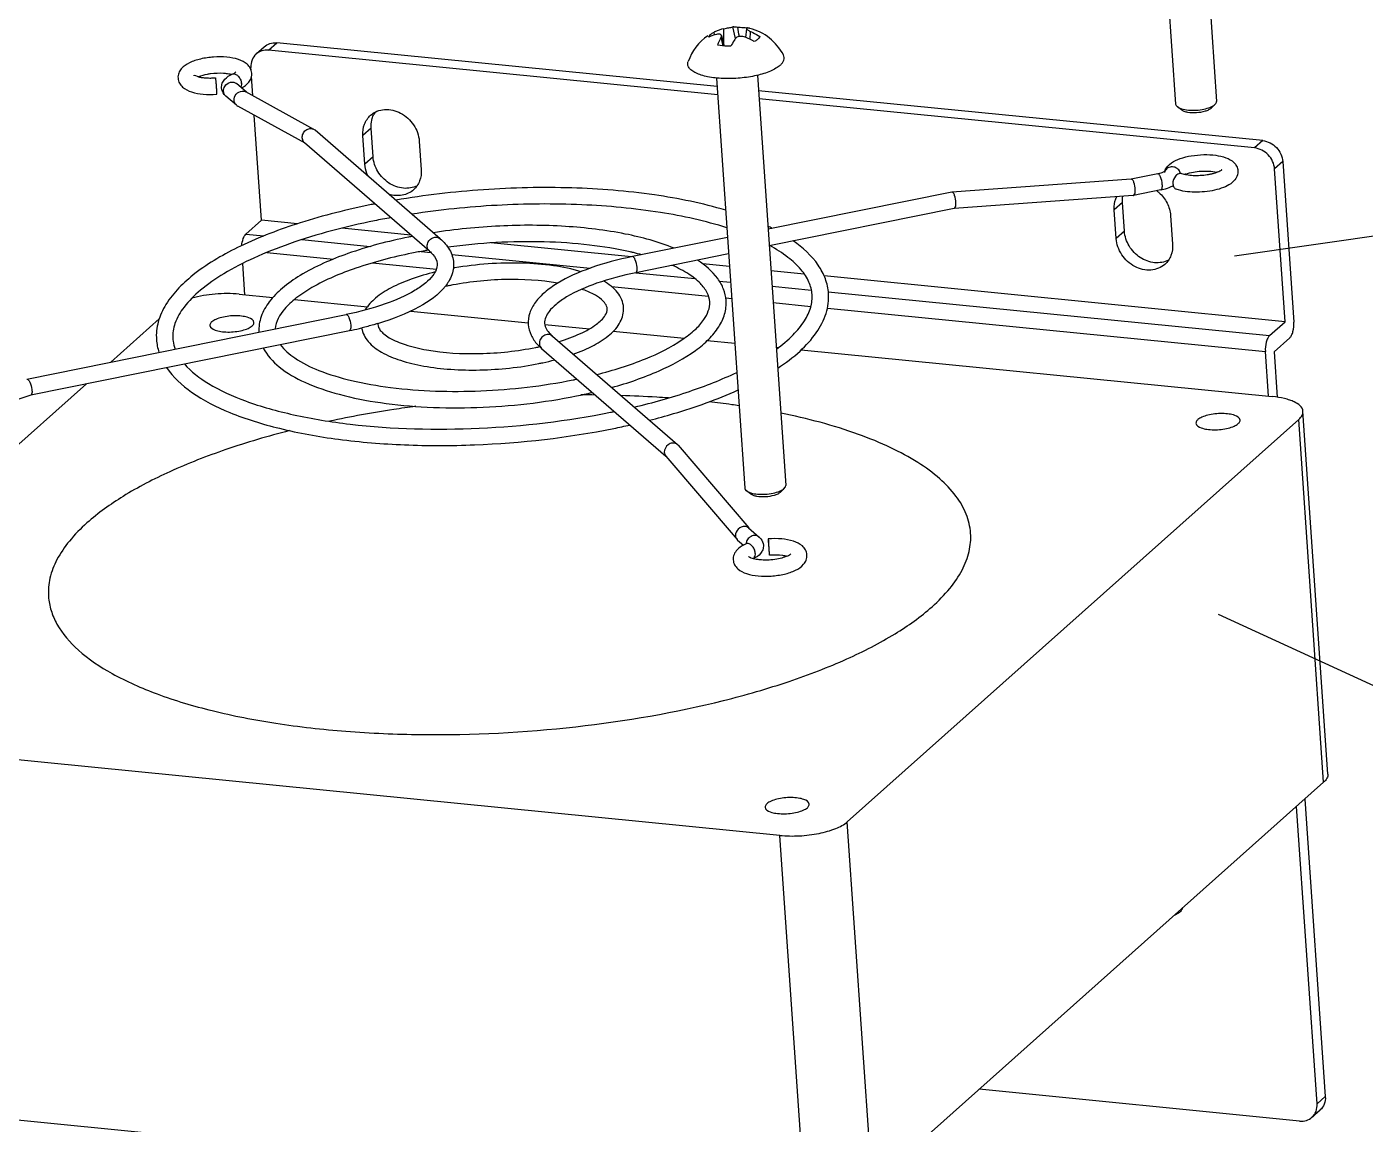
# Model space of a CAD drawing. Extents: x -425 to 6552, y -3049 to 3105.
# Drawn here: x -6.9 to 48.8, y -1674.2 to -1628.5 of the extents above; entities that cross this region are included whole.
import ezdxf

# ---------------------------------------------------------------- set-up
doc = ezdxf.new("R2010")
doc.units = 0
doc.layers.get('0').update_dxf_attribs({"linetype": 'CONTINUOUS'})
doc.layers.add('DIM', color=1, linetype='CONTINUOUS')

msp = doc.modelspace()

# ---------------------------------------------------------------- linework, layer by layer
at = {"color": 7, "linetype": 'CONTINUOUS'}
for p, q in [((39.709, -1614.692), (40.883, -1631.768)), ((41.415, -1614.575), (42.589, -1631.651)), ((22.072, -1629.266), (22.076, -1628.629)), ((22.56, -1629.035), (22.445, -1628.554)), ((23.016, -1628.629), (22.973, -1628.987)), ((21.694, -1628.886), (21.68, -1628.765)), ((21.694, -1628.886), (21.68, -1628.765)), ((22.047, -1629.343), (21.962, -1628.985)), ((21.978, -1628.907), (22.093, -1629.347)), ((23.179, -1629.076), (23.182, -1628.739)), ((2.605, -1629.679), (2.946, -1629.375)), ((3.119, -1629.522), (3.461, -1629.218)), ((21.82, -1631.376), (3.119, -1629.522)), ((21.796, -1631.035), (3.461, -1629.218)), ((2.399, -1630.351), (2.392, -1630.24)), ((2.473, -1631.419), (2.416, -1630.6)), ((21.772, -1630.683), (22.945, -1647.758)), ((23.478, -1630.565), (24.651, -1647.641)), ((1.791, -1631.817), (1.344, -1631.429)), ((2.207, -1631.272), (1.793, -1630.913)), ((5.014, -1632.82), (2.181, -1631.258)), ((44.509, -1633.287), (23.522, -1631.207)), ((4.646, -1633.398), (1.839, -1631.85)), ((44.168, -1633.592), (23.545, -1631.547)), ((41.124, -1632.007), (40.958, -1631.883)), ((42.372, -1631.93), (42.382, -1631.921)), ((42.382, -1631.921), (42.53, -1631.775)), ((42.518, -1631.787), (42.53, -1631.775)), ((2.829, -1636.601), (2.529, -1632.231)), ((10.269, -1637.373), (5.062, -1632.853)), ((7.393, -1632.766), (7.051, -1633.071)), ((7.133, -1634.264), (7.051, -1633.071)), ((7.475, -1633.959), (7.393, -1632.766)), ((9.821, -1637.889), (4.624, -1633.379)), ((9.397, -1633.304), (9.479, -1634.496)), ((44.509, -1633.287), (44.168, -1633.592)), ((7.475, -1633.959), (7.133, -1634.264)), ((45.346, -1634.16), (45.004, -1634.465)), ((45.346, -1634.16), (45.805, -1640.839)), ((40.137, -1634.666), (39.029, -1634.89)), ((45.441, -1640.826), (45.004, -1634.465)), ((39.034, -1634.89), (31.57, -1635.43)), ((31.565, -1635.431), (23.919, -1636.976)), ((31.57, -1635.43), (31.565, -1635.431)), ((39.122, -1635.569), (31.658, -1636.11)), ((38.668, -1635.867), (38.327, -1636.172)), ((38.75, -1637.06), (38.668, -1635.867)), ((39.122, -1635.569), (39.127, -1635.568)), ((40.272, -1635.337), (39.127, -1635.568)), ((31.663, -1636.109), (23.966, -1637.665)), ((38.409, -1637.365), (38.327, -1636.172)), ((40.672, -1636.404), (40.754, -1637.597)), ((2.18, -1637.18), (2.829, -1636.601)), ((4.326, -1636.75), (2.829, -1636.601)), ((9.047, -1637.218), (6.169, -1636.932)), ((2.18, -1637.18), (2.927, -1637.254)), ((4.504, -1637.41), (7.355, -1637.693)), ((18.226, -1638.128), (12.375, -1637.548)), ((22.228, -1637.318), (18.27, -1638.118)), ((38.75, -1637.06), (38.409, -1637.365)), ((3.051, -1637.943), (5.828, -1638.218)), ((9.47, -1637.903), (9.876, -1637.943)), ((10.748, -1638.029), (16.507, -1638.6)), ((22.275, -1638.006), (18.406, -1638.788)), ((2.136, -1639.703), (2.046, -1638.401)), ((7.45, -1638.379), (10.108, -1638.643)), ((22.311, -1638.533), (21.2, -1638.422)), ((18.406, -1638.789), (20.871, -1639.033)), ((21.886, -1639.134), (22.356, -1639.18)), ((25.425, -1638.841), (24.037, -1638.704)), ((45.441, -1640.826), (26.252, -1638.923)), ((1.904, -1639.68), (3.305, -1639.819)), ((17.404, -1639.366), (21.441, -1639.766)), ((24.082, -1639.351), (25.725, -1639.514)), ((26.426, -1639.584), (44.792, -1641.405)), ((4.201, -1639.907), (7.237, -1640.208)), ((22.153, -1639.837), (22.403, -1639.862)), ((24.129, -1640.033), (25.701, -1640.189)), ((26.387, -1640.257), (44.62, -1642.064)), ((-6.942, -1643.213), (6.353, -1640.526)), ((-3.438, -1642.505), (-1.427, -1640.712)), ((9.048, -1640.388), (13.933, -1640.872)), ((44.792, -1641.405), (45.441, -1640.826)), ((-6.769, -1643.876), (6.489, -1641.197)), ((14.624, -1640.941), (16.478, -1641.125)), ((14.938, -1641.425), (20.145, -1645.945)), ((17.474, -1641.223), (20.426, -1641.516)), ((14.49, -1641.942), (19.658, -1646.428)), ((21.388, -1641.611), (22.531, -1641.725)), ((24.257, -1641.896), (24.348, -1641.905)), ((25.295, -1641.999), (44.907, -1643.943)), ((45.633, -1641.499), (44.984, -1642.078)), ((44.748, -1643.927), (44.62, -1642.064)), ((44.984, -1642.078), (45.114, -1643.969)), ((-19.697, -1656.999), (-4.45, -1643.407)), ((-14.098, -1646.324), (-6.765, -1643.875)), ((47.224, -1659.666), (46.185, -1644.558)), ((46.008, -1644.898), (27.216, -1661.65)), ((47.046, -1660.006), (46.008, -1644.898)), ((19.66, -1646.426), (22.624, -1649.896)), ((20.171, -1645.971), (23.112, -1649.413)), ((23.187, -1647.998), (23.021, -1647.873)), ((24.435, -1647.921), (24.445, -1647.911)), ((24.445, -1647.911), (24.593, -1647.765)), ((24.58, -1647.777), (24.593, -1647.765)), ((23.109, -1649.415), (23.546, -1649.794)), ((22.651, -1649.923), (22.892, -1650.132)), ((24.407, -1662.218), (-18.596, -1657.954)), ((47.046, -1660.006), (28.254, -1676.758)), ((46.264, -1660.704), (47.115, -1673.089)), ((46.773, -1673.394), (45.922, -1661.008)), ((28.254, -1676.758), (27.216, -1661.65)), ((25.445, -1677.326), (24.407, -1662.218)), ((25.445, -1677.326), (-17.558, -1673.062)), ((46.046, -1674.111), (32.707, -1672.789)), ((46.773, -1673.394), (47.115, -1673.089)), ((46.56, -1673.955), (46.902, -1673.65))]:
    msp.add_line(p, q, dxfattribs=at)
for centre, radius, start, end in [((22.438, -1630.334), 1.743, 101.9878, 114.892), ((22.525, -1628.989), 0.442, 93.5428, 100.3194), ((-96.343, -1649.151), 120.768, 9.62943, 9.81343), ((22.747, -1630.594), 2.024, 81.6878, 81.9967), ((22.76, -1630.509), 1.938, 80.3289, 81.6958), ((22.781, -1630.385), 1.813, 79.3186, 80.3255), ((22.63, -1630.704), 2.16, 27.085, 75.6676), ((22.63, -1630.704), 2.16, 124.4056, 160.7779), ((22.433, -1630.32), 1.728, 114.9292, 115.8321), ((1.258, -1631.832), 1.335, 76.1927, 77.0289), ((1.574, -1630.932), 0.421, 3.9415, 6.0244), ((1.975, -1631.605), 0.281, 216.3751, 228.9875), ((1.972, -1631.609), 0.276, 229.0717, 241.1612), ((41.41, -1631.051), 0.955, 253.0829, 253.3283), ((41.959, -1630.993), 0.977, 292.8761, 295.6714), ((8.351, -1632.631), 0.952, 146.0713, 152.1335), ((4.881, -1633.062), 0.276, 49.072, 61.1613), ((4.846, -1633.151), 0.322, 185.2454, 192.7812), ((40.701, -1634.691), 0.297, 154.6905, 164.4287), ((40.943, -1634.732), 0.543, 155.1504, 162.4274), ((40.776, -1634.708), 0.311, 9.6125, 21.9956), ((41.775, -1636.022), 1.422, 109.3156, 111.462), ((42.299, -1635.936), 1.37, 76.3716, 77.5259), ((39.186, -1636.566), 1.503, 48.012, 52.2826), ((13.854, -1667.908), 32.601, 101.1427, 101.4248), ((13.983, -1668.561), 32.582, 100.201, 101.4198), ((20.034, -1644.946), 8.974, 63.1308, 64.3914), ((13.422, -1659.419), 22.562, 101.0164, 101.4245), ((13.515, -1659.893), 22.36, 100.0257, 101.4181), ((13.659, -1660.691), 23.172, 99.6549, 100.0323), ((15.329, -1650.492), 12.892, 76.6146, 77.2137), ((15.552, -1649.566), 11.939, 74.9043, 76.6291), ((13.102, -1651.535), 13.138, 99.7917, 100.0089), ((12.914, -1650.557), 11.459, 101.4227, 102.3157), ((4.25, -1629.342), 12.059, 286.4309, 286.6032), ((3.54, -1626.598), 14.894, 281.4169, 283.0483), ((3.675, -1627.188), 14.288, 283.0558, 283.4986), ((7.988, -1640.91), 0.321, 179.4911, 184.7384), ((0.654, -1641.418), 2.203, 184.0815, 198.0701), ((11.973, -1630.654), 11.471, 281.423, 282.2592), ((15.732, -1640.475), 1.922, 222.5932, 223.5518), ((11.541, -1622.167), 21.508, 281.4246, 281.8503), ((11.656, -1622.719), 21.628, 281.4147, 283.2146), ((16.266, -1694.461), 50.584, 89.4797, 90.1597), ((11.108, -1613.676), 31.548, 281.4249, 281.7153), ((11.221, -1614.222), 31.675, 281.4203, 282.6535), ((19.98, -1646.136), 0.252, 49.1106, 61.7831), ((19.982, -1646.133), 0.249, 40.5093, 49.0289), ((23.473, -1647.041), 0.955, 253.0829, 253.3283), ((24.022, -1646.983), 0.977, 292.8761, 295.6714), ((22.814, -1649.735), 0.249, 220.5093, 229.0286)]:
    msp.add_arc(centre, radius, start, end, dxfattribs=at)
for points, knots in [([(22.076, -1628.629), (22.146, -1628.614), (22.269, -1628.589), (22.392, -1628.564), (22.445, -1628.554)], [0, 0, 0, 0, 0.570303, 1, 1, 1, 1]), ([(22.497, -1628.548), (22.511, -1628.547), (22.565, -1628.546), (22.619, -1628.555), (22.658, -1628.567)], [0, 0, 0, 0, 0.24605, 1, 1, 1, 1]), ([(22.658, -1628.567), (22.69, -1628.567), (22.814, -1628.568), (22.938, -1628.577), (23.029, -1628.59)], [0, 0, 0, 0, 0.259652, 1, 1, 1, 1]), ([(23.016, -1628.629), (23.015, -1628.637), (23.03, -1628.657), (23.064, -1628.681), (23.117, -1628.711), (23.158, -1628.729), (23.182, -1628.739)], [0, 0, 0, 0, 0.1158, 0.327238, 0.630454, 1, 1, 1, 1]), ([(23.037, -1628.613), (23.034, -1628.614), (23.025, -1628.616), (23.017, -1628.623), (23.016, -1628.629)], [0, 0, 0, 0, 0.329207, 1, 1, 1, 1]), ([(23.117, -1628.604), (23.11, -1628.604), (23.083, -1628.604), (23.056, -1628.608), (23.037, -1628.613)], [0, 0, 0, 0, 0.24145, 1, 1, 1, 1]), ([(21.817, -1628.859), (21.785, -1628.865), (21.658, -1628.892), (21.534, -1628.933), (21.446, -1628.973)], [0, 0, 0, 0, 0.255451, 1, 1, 1, 1]), ([(21.446, -1628.973), (21.45, -1628.963), (21.469, -1628.923), (21.5, -1628.888), (21.526, -1628.865)], [0, 0, 0, 0, 0.22208, 1, 1, 1, 1]), ([(21.526, -1628.865), (21.536, -1628.856), (21.584, -1628.817), (21.637, -1628.786), (21.68, -1628.765)], [0, 0, 0, 0, 0.223891, 1, 1, 1, 1]), ([(21.978, -1628.907), (21.975, -1628.896), (21.961, -1628.874), (21.923, -1628.857), (21.873, -1628.852), (21.837, -1628.856), (21.817, -1628.859)], [0, 0, 0, 0, 0.187258, 0.402911, 0.673685, 1, 1, 1, 1]), ([(21.829, -1629.305), (21.839, -1629.276), (21.876, -1629.167), (21.922, -1629.06), (21.962, -1628.985)], [0, 0, 0, 0, 0.264571, 1, 1, 1, 1]), ([(21.962, -1628.985), (21.966, -1628.978), (21.977, -1628.954), (21.983, -1628.926), (21.978, -1628.907)], [0, 0, 0, 0, 0.292399, 1, 1, 1, 1]), ([(22.553, -1629.044), (22.537, -1629.067), (22.469, -1629.169), (22.408, -1629.276), (22.364, -1629.358)], [0, 0, 0, 0, 0.235233, 1, 1, 1, 1]), ([(22.923, -1628.969), (22.889, -1628.957), (22.817, -1628.941), (22.685, -1628.947), (22.588, -1628.994), (22.553, -1629.044)], [0, 0, 0, 0, 0.275045, 0.547054, 1, 1, 1, 1]), ([(23.342, -1629.161), (23.308, -1629.142), (23.173, -1629.069), (23.031, -1629.008), (22.923, -1628.969)], [0, 0, 0, 0, 0.252202, 1, 1, 1, 1]), ([(23.182, -1628.739), (23.216, -1628.753), (23.353, -1628.813), (23.483, -1628.889), (23.575, -1628.953)], [0, 0, 0, 0, 0.24799, 1, 1, 1, 1]), ([(23.496, -1629.06), (23.485, -1629.069), (23.438, -1629.108), (23.384, -1629.139), (23.342, -1629.161)], [0, 0, 0, 0, 0.223891, 1, 1, 1, 1]), ([(23.575, -1628.953), (23.572, -1628.962), (23.553, -1629.003), (23.522, -1629.037), (23.496, -1629.06)], [0, 0, 0, 0, 0.22208, 1, 1, 1, 1]), ([(2.605, -1629.679), (2.53, -1629.746), (2.41, -1629.924), (2.384, -1630.135), (2.392, -1630.24)], [0, 0, 0, 0, 0.486133, 1, 1, 1, 1]), ([(3.119, -1629.522), (3.026, -1629.513), (2.838, -1629.528), (2.671, -1629.62), (2.605, -1629.679)], [0, 0, 0, 0, 0.511638, 1, 1, 1, 1]), ([(2.946, -1629.375), (3.013, -1629.315), (3.179, -1629.223), (3.367, -1629.208), (3.461, -1629.218)], [0, 0, 0, 0, 0.488362, 1, 1, 1, 1]), ([(22.364, -1629.358), (22.316, -1629.359), (22.136, -1629.356), (21.957, -1629.336), (21.829, -1629.305)], [0, 0, 0, 0, 0.268581, 1, 1, 1, 1]), ([(24.417, -1630.15), (24.453, -1630.117), (24.515, -1630.052), (24.577, -1629.94), (24.592, -1629.824), (24.57, -1629.753), (24.553, -1629.72)], [0, 0, 0, 0, 0.298912, 0.550839, 0.774774, 1, 1, 1, 1]), ([(2.425, -1630.477), (2.42, -1630.405), (2.378, -1630.265), (2.197, -1630.044), (1.85, -1629.88), (1.369, -1629.797), (0.836, -1629.794), (0.309, -1629.87), (-0.156, -1630.017), (-0.478, -1630.227), (-0.629, -1630.47), (-0.651, -1630.615), (-0.646, -1630.686)], [0, 0, 0, 0, 0.057231, 0.112371, 0.223511, 0.353472, 0.499956, 0.646465, 0.776448, 0.887529, 0.9427, 1, 1, 1, 1]), ([(24.417, -1630.15), (24.364, -1630.197), (24.237, -1630.286), (23.916, -1630.445), (23.416, -1630.596), (22.751, -1630.698), (22.065, -1630.717), (21.521, -1630.661), (21.143, -1630.567), (20.919, -1630.481), (20.744, -1630.38), (20.624, -1630.262), (20.565, -1630.126), (20.577, -1630.034), (20.591, -1629.992)], [0, 0, 0, 0, 0.049659, 0.10875, 0.251042, 0.414026, 0.580206, 0.731492, 0.796674, 0.85294, 0.899695, 0.937553, 0.969214, 1, 1, 1, 1]), ([(-0.646, -1630.686), (-0.641, -1630.759), (-0.599, -1630.9), (-0.414, -1631.122), (-0.062, -1631.286), (0.424, -1631.367), (0.777, -1631.367), (0.963, -1631.354)], [0, 0, 0, 0, 0.114358, 0.224361, 0.446547, 0.706936, 1, 1, 1, 1]), ([(0.022, -1630.582), (-0.005, -1630.522), (0.187, -1630.634), (0.284, -1630.644), (0.395, -1630.665), (0.538, -1630.677), (0.722, -1630.682), (0.848, -1630.676), (0.912, -1630.671)], [0, 0, 0, 0, 0.218696, 0.299824, 0.38779, 0.57976, 0.786669, 1, 1, 1, 1]), ([(0.713, -1630.507), (0.665, -1630.513), (0.492, -1630.54), (0.321, -1630.583), (0.204, -1630.629)], [0, 0, 0, 0, 0.276169, 1, 1, 1, 1]), ([(1.408, -1630.504), (1.354, -1630.497), (1.123, -1630.475), (0.889, -1630.485), (0.713, -1630.507)], [0, 0, 0, 0, 0.233383, 1, 1, 1, 1]), ([(0.912, -1630.672), (0.915, -1630.671), (0.912, -1630.693), (0.92, -1630.713), (0.921, -1630.764), (0.928, -1630.823), (0.933, -1630.895), (0.942, -1631), (0.947, -1631.081), (0.951, -1631.136)], [0, 0, 0, 0, 0.021595, 0.084909, 0.186258, 0.319671, 0.477271, 0.65006, 1, 1, 1, 1]), ([(1.169, -1631.092), (1.164, -1631.026), (1.185, -1630.892), (1.326, -1630.671), (1.496, -1630.569), (1.612, -1630.518)], [0, 0, 0, 0, 0.25932, 0.508412, 1, 1, 1, 1]), ([(1.303, -1631.028), (1.353, -1630.946), (1.514, -1630.814), (1.726, -1630.855), (1.793, -1630.913)], [0, 0, 0, 0, 0.524567, 1, 1, 1, 1]), ([(1.557, -1630.531), (1.546, -1630.528), (1.496, -1630.518), (1.446, -1630.509), (1.408, -1630.504)], [0, 0, 0, 0, 0.234998, 1, 1, 1, 1]), ([(1.612, -1630.518), (1.633, -1630.509), (1.686, -1630.484), (1.738, -1630.453), (1.764, -1630.427)], [0, 0, 0, 0, 0.385557, 1, 1, 1, 1]), ([(1.612, -1630.518), (1.648, -1630.503), (1.743, -1630.504), (1.863, -1630.589), (1.955, -1630.722), (1.987, -1630.832), (1.993, -1630.888)], [0, 0, 0, 0, 0.195753, 0.435952, 0.715607, 1, 1, 1, 1]), ([(1.998, -1631.091), (2.112, -1631.03), (2.278, -1630.912), (2.41, -1630.68), (2.429, -1630.544), (2.425, -1630.477)], [0, 0, 0, 0, 0.49423, 0.742657, 1, 1, 1, 1]), ([(0.951, -1631.136), (0.953, -1631.165), (0.957, -1631.218), (0.961, -1631.279), (0.962, -1631.317), (0.964, -1631.337), (0.962, -1631.346), (0.964, -1631.353), (0.963, -1631.354)], [0, 0, 0, 0, 0.405743, 0.725948, 0.843672, 0.929732, 0.982047, 1, 1, 1, 1]), ([(1.344, -1631.429), (1.32, -1631.409), (1.229, -1631.318), (1.175, -1631.189), (1.169, -1631.092)], [0, 0, 0, 0, 0.246324, 1, 1, 1, 1]), ([(1.692, -1631.618), (1.684, -1631.526), (1.747, -1631.329), (1.93, -1631.23), (2.022, -1631.224)], [0, 0, 0, 0, 0.503267, 1, 1, 1, 1]), ([(1.994, -1630.903), (1.995, -1630.918), (1.996, -1630.973), (1.985, -1631.029), (1.967, -1631.064)], [0, 0, 0, 0, 0.270565, 1, 1, 1, 1]), ([(7.371, -1632.23), (7.449, -1632.16), (7.633, -1632.046), (8.07, -1631.948), (8.665, -1632.097), (9.206, -1632.593), (9.381, -1633.067), (9.397, -1633.304)], [0, 0, 0, 0, 0.113426, 0.23032, 0.478624, 0.742709, 1, 1, 1, 1]), ([(40.883, -1631.768), (40.884, -1631.789), (40.902, -1631.835), (40.937, -1631.868), (40.958, -1631.883)], [0, 0, 0, 0, 0.45126, 1, 1, 1, 1]), ([(40.958, -1631.883), (40.969, -1631.891), (41.023, -1631.926), (41.084, -1631.95), (41.132, -1631.964)], [0, 0, 0, 0, 0.216122, 1, 1, 1, 1]), ([(41.124, -1632.007), (41.156, -1632.031), (41.24, -1632.069), (41.449, -1632.119), (41.753, -1632.127), (42.054, -1632.081), (42.26, -1632.006), (42.342, -1631.958), (42.372, -1631.93)], [0, 0, 0, 0, 0.090975, 0.20845, 0.495202, 0.784747, 0.905356, 1, 1, 1, 1]), ([(41.136, -1631.966), (41.226, -1631.992), (41.427, -1632.024), (41.739, -1632.026), (42.051, -1631.986), (42.25, -1631.93), (42.339, -1631.893)], [0, 0, 0, 0, 0.229943, 0.496167, 0.76442, 1, 1, 1, 1]), ([(42.382, -1631.873), (42.392, -1631.868), (42.43, -1631.849), (42.466, -1631.827), (42.49, -1631.809)], [0, 0, 0, 0, 0.270218, 1, 1, 1, 1]), ([(42.53, -1631.775), (42.548, -1631.757), (42.579, -1631.72), (42.59, -1631.672), (42.589, -1631.651)], [0, 0, 0, 0, 0.548827, 1, 1, 1, 1]), ([(7.051, -1633.071), (7.041, -1632.913), (7.079, -1632.597), (7.259, -1632.33), (7.371, -1632.23)], [0, 0, 0, 0, 0.513868, 1, 1, 1, 1]), ([(7.393, -1632.766), (7.391, -1632.732), (7.387, -1632.597), (7.407, -1632.462), (7.436, -1632.366)], [0, 0, 0, 0, 0.255647, 1, 1, 1, 1]), ([(4.525, -1633.18), (4.52, -1633.119), (4.544, -1632.99), (4.665, -1632.841), (4.84, -1632.769), (4.964, -1632.792), (5.014, -1632.82)], [0, 0, 0, 0, 0.253788, 0.512935, 0.763367, 1, 1, 1, 1]), ([(45.004, -1634.465), (44.99, -1634.251), (44.792, -1633.83), (44.379, -1633.613), (44.168, -1633.592)], [0, 0, 0, 0, 0.502263, 1, 1, 1, 1]), ([(44.509, -1633.287), (44.721, -1633.308), (45.133, -1633.526), (45.331, -1633.946), (45.346, -1634.16)], [0, 0, 0, 0, 0.497737, 1, 1, 1, 1]), ([(9.311, -1635.164), (9.138, -1635.253), (8.709, -1635.323), (8.1, -1635.087), (7.636, -1634.606), (7.49, -1634.174), (7.475, -1633.959)], [0, 0, 0, 0, 0.231109, 0.482678, 0.745379, 1, 1, 1, 1]), ([(40.45, -1634.504), (40.559, -1634.269), (40.979, -1634.039), (41.545, -1633.906), (42.047, -1633.858), (42.533, -1633.881), (42.965, -1633.973), (43.273, -1634.139), (43.432, -1634.348), (43.468, -1634.479), (43.473, -1634.545)], [0, 0, 0, 0, 0.222471, 0.360463, 0.508834, 0.652098, 0.777743, 0.887402, 0.942753, 1, 1, 1, 1]), ([(7.276, -1634.776), (7.256, -1634.735), (7.184, -1634.572), (7.143, -1634.396), (7.133, -1634.264)], [0, 0, 0, 0, 0.255736, 1, 1, 1, 1]), ([(9.479, -1634.496), (9.49, -1634.654), (9.451, -1634.971), (9.271, -1635.238), (9.16, -1635.337)], [0, 0, 0, 0, 0.513868, 1, 1, 1, 1]), ([(40.137, -1634.666), (40.201, -1634.653), (40.304, -1634.626), (40.403, -1634.584), (40.437, -1634.562)], [0, 0, 0, 0, 0.616329, 1, 1, 1, 1]), ([(40.329, -1635.11), (40.322, -1635.003), (40.285, -1634.855), (40.216, -1634.708), (40.158, -1634.662), (40.137, -1634.666)], [0, 0, 0, 0, 0.636185, 0.87058, 1, 1, 1, 1]), ([(41.064, -1634.592), (41.04, -1634.532), (40.951, -1634.425), (40.755, -1634.362), (40.555, -1634.407), (40.46, -1634.507), (40.433, -1634.564)], [0, 0, 0, 0, 0.247684, 0.503308, 0.756648, 1, 1, 1, 1]), ([(41.147, -1634.666), (41.104, -1634.651), (40.997, -1634.656), (40.916, -1634.72), (40.88, -1634.76)], [0, 0, 0, 0, 0.45933, 1, 1, 1, 1]), ([(43.473, -1634.545), (43.481, -1634.652), (43.42, -1634.873), (43.177, -1635.101), (42.865, -1635.255), (42.498, -1635.362), (42.09, -1635.425), (41.554, -1635.445), (41.15, -1635.396), (40.912, -1635.309)], [0, 0, 0, 0, 0.10888, 0.214113, 0.327848, 0.457527, 0.599206, 0.743352, 1, 1, 1, 1]), ([(42.803, -1634.515), (42.806, -1634.508), (42.821, -1634.487), (42.785, -1634.525), (42.75, -1634.543), (42.673, -1634.585), (42.579, -1634.621), (42.465, -1634.658), (42.337, -1634.689), (42.149, -1634.724), (41.905, -1634.75), (41.619, -1634.751), (41.365, -1634.726), (41.211, -1634.69), (41.147, -1634.666)], [0, 0, 0, 0, 0.012136, 0.023323, 0.054848, 0.102541, 0.162481, 0.231886, 0.308415, 0.390058, 0.560982, 0.729902, 0.881899, 1, 1, 1, 1]), ([(41.304, -1634.68), (41.511, -1634.607), (41.944, -1634.539), (42.384, -1634.551), (42.595, -1634.598)], [0, 0, 0, 0, 0.503193, 1, 1, 1, 1]), ([(22.153, -1636.186), (21.184, -1635.895), (19.054, -1635.464), (15.671, -1635.195), (12.063, -1635.273), (9.624, -1635.558), (8.416, -1635.764)], [0, 0, 0, 0, 0.219281, 0.46881, 0.734425, 1, 1, 1, 1]), ([(39.202, -1635.337), (39.202, -1635.233), (39.176, -1635.085), (39.112, -1634.936), (39.057, -1634.888), (39.034, -1634.89)], [0, 0, 0, 0, 0.628754, 0.863625, 1, 1, 1, 1]), ([(40.272, -1635.337), (40.3, -1635.331), (40.337, -1635.236), (40.333, -1635.162), (40.329, -1635.11)], [0, 0, 0, 0, 0.344895, 1, 1, 1, 1]), ([(40.272, -1635.337), (40.311, -1635.329), (40.455, -1635.296), (40.596, -1635.248), (40.694, -1635.201)], [0, 0, 0, 0, 0.264718, 1, 1, 1, 1]), ([(40.77, -1635.083), (40.773, -1635.133), (40.797, -1635.227), (40.872, -1635.294), (40.912, -1635.308)], [0, 0, 0, 0, 0.538157, 1, 1, 1, 1]), ([(9.16, -1635.337), (9.03, -1635.453), (8.684, -1635.614), (8.309, -1635.576), (8.132, -1635.519)], [0, 0, 0, 0, 0.482662, 1, 1, 1, 1]), ([(31.739, -1635.878), (31.738, -1635.773), (31.712, -1635.626), (31.648, -1635.477), (31.593, -1635.429), (31.57, -1635.43)], [0, 0, 0, 0, 0.628753, 0.863625, 1, 1, 1, 1]), ([(31.663, -1636.109), (31.692, -1636.103), (31.737, -1636.01), (31.739, -1635.932), (31.739, -1635.878)], [0, 0, 0, 0, 0.355475, 1, 1, 1, 1]), ([(38.327, -1636.172), (38.323, -1636.123), (38.322, -1635.934), (38.367, -1635.744), (38.429, -1635.619)], [0, 0, 0, 0, 0.258539, 1, 1, 1, 1]), ([(39.127, -1635.568), (39.156, -1635.562), (39.2, -1635.469), (39.203, -1635.391), (39.202, -1635.337)], [0, 0, 0, 0, 0.355473, 1, 1, 1, 1]), ([(40.191, -1635.449), (40.328, -1635.573), (40.556, -1635.867), (40.66, -1636.226), (40.672, -1636.404)], [0, 0, 0, 0, 0.509017, 1, 1, 1, 1]), ([(7.397, -1635.953), (6.401, -1636.155), (4.548, -1636.618), (2.064, -1637.558), (0.133, -1638.66), (-0.84, -1639.607), (-1.147, -1640.106)], [0, 0, 0, 0, 0.314267, 0.590249, 0.818813, 1, 1, 1, 1]), ([(22.204, -1636.918), (21.302, -1636.629), (19.297, -1636.194), (16.085, -1635.897), (12.62, -1635.927), (10.263, -1636.168), (9.089, -1636.348)], [0, 0, 0, 0, 0.214968, 0.463371, 0.730502, 1, 1, 1, 1]), ([(7.532, -1636.624), (6.336, -1636.866), (4.631, -1637.308), (2.56, -1638.126), (1.31, -1638.769), (0.322, -1639.448), (-0.383, -1640.143), (-0.799, -1640.837), (-0.877, -1641.318), (-0.863, -1641.53)], [0, 0, 0, 0, 0.356813, 0.512888, 0.650242, 0.766932, 0.862237, 0.937614, 1, 1, 1, 1]), ([(20.004, -1637.767), (19.352, -1637.499), (17.853, -1637.095), (15.411, -1636.805), (12.73, -1636.795), (10.895, -1636.978), (9.979, -1637.121)], [0, 0, 0, 0, 0.208646, 0.455694, 0.725842, 1, 1, 1, 1]), ([(2.009, -1637.658), (2.017, -1637.56), (2.05, -1637.392), (2.125, -1637.228), (2.18, -1637.18)], [0, 0, 0, 0, 0.575966, 1, 1, 1, 1]), ([(8.953, -1637.304), (8.098, -1637.477), (6.544, -1637.884), (4.782, -1638.645), (3.714, -1639.386), (3.146, -1639.956), (2.78, -1640.582), (2.708, -1641.042), (2.72, -1641.26)], [0, 0, 0, 0, 0.333304, 0.611773, 0.727178, 0.827606, 0.91675, 1, 1, 1, 1]), ([(9.727, -1637.695), (9.722, -1637.63), (9.756, -1637.492), (9.9, -1637.343), (10.096, -1637.285), (10.223, -1637.333), (10.269, -1637.373)], [0, 0, 0, 0, 0.254099, 0.516402, 0.767013, 1, 1, 1, 1]), ([(10.269, -1637.373), (10.42, -1637.504), (10.686, -1637.799), (10.811, -1638.183), (10.825, -1638.37)], [0, 0, 0, 0, 0.516147, 1, 1, 1, 1]), ([(18.182, -1637.92), (17.622, -1637.793), (16.428, -1637.6), (13.889, -1637.433), (11.911, -1637.545), (10.587, -1637.724)], [0, 0, 0, 0, 0.225637, 0.474571, 1, 1, 1, 1]), ([(26.434, -1639.648), (26.419, -1639.443), (26.328, -1639.025), (25.897, -1638.221), (25.363, -1637.74), (24.967, -1637.462)], [0, 0, 0, 0, 0.227854, 0.465043, 1, 1, 1, 1]), ([(40.435, -1638.438), (40.357, -1638.508), (40.172, -1638.622), (39.735, -1638.72), (39.14, -1638.571), (38.6, -1638.075), (38.425, -1637.601), (38.409, -1637.365)], [0, 0, 0, 0, 0.113426, 0.23032, 0.478624, 0.742709, 1, 1, 1, 1]), ([(40.586, -1638.264), (40.413, -1638.354), (39.984, -1638.423), (39.376, -1638.188), (38.912, -1637.706), (38.765, -1637.274), (38.75, -1637.06)], [0, 0, 0, 0, 0.231109, 0.482678, 0.745379, 1, 1, 1, 1]), ([(9.089, -1637.975), (8.3, -1638.134), (6.874, -1638.504), (5.26, -1639.176), (4.29, -1639.81), (3.708, -1640.333), (3.418, -1640.821), (3.401, -1641.122)], [0, 0, 0, 0, 0.356111, 0.651033, 0.769488, 0.866513, 1, 1, 1, 1]), ([(9.821, -1637.889), (9.871, -1637.933), (10.018, -1638.078), (10.135, -1638.274), (10.144, -1638.415)], [0, 0, 0, 0, 0.323236, 1, 1, 1, 1]), ([(18.462, -1638.561), (18.455, -1638.455), (18.418, -1638.306), (18.349, -1638.16), (18.291, -1638.114), (18.27, -1638.118)], [0, 0, 0, 0, 0.636185, 0.87058, 1, 1, 1, 1]), ([(25.752, -1639.693), (25.74, -1639.516), (25.637, -1639.139), (25.282, -1638.608), (24.719, -1638.097), (24.251, -1637.804), (23.988, -1637.66)], [0, 0, 0, 0, 0.189777, 0.409881, 0.677693, 1, 1, 1, 1]), ([(40.754, -1637.597), (40.765, -1637.755), (40.727, -1638.071), (40.547, -1638.339), (40.435, -1638.438)], [0, 0, 0, 0, 0.513868, 1, 1, 1, 1]), ([(10.144, -1638.415), (10.155, -1638.59), (9.999, -1638.904), (9.646, -1639.244), (9.002, -1639.686), (7.892, -1640.156), (6.904, -1640.415), (6.353, -1640.526)], [0, 0, 0, 0, 0.116136, 0.208829, 0.326619, 0.628806, 1, 1, 1, 1]), ([(10.825, -1638.37), (10.83, -1638.437), (10.825, -1638.709), (10.727, -1638.975), (10.622, -1639.151)], [0, 0, 0, 0, 0.246422, 1, 1, 1, 1]), ([(16.132, -1638.743), (15.758, -1638.631), (14.938, -1638.467), (13.174, -1638.33), (11.789, -1638.429), (10.867, -1638.588)], [0, 0, 0, 0, 0.221091, 0.470848, 1, 1, 1, 1]), ([(18.27, -1638.118), (17.677, -1638.238), (16.599, -1638.521), (15.374, -1639.053), (14.63, -1639.576), (14.228, -1639.985), (13.971, -1640.445), (13.922, -1640.783), (13.934, -1640.945)], [0, 0, 0, 0, 0.328428, 0.603577, 0.718522, 0.820047, 0.912108, 1, 1, 1, 1]), ([(18.406, -1638.788), (18.433, -1638.783), (18.47, -1638.688), (18.466, -1638.614), (18.462, -1638.561)], [0, 0, 0, 0, 0.344895, 1, 1, 1, 1]), ([(21.489, -1639.993), (21.48, -1639.864), (21.391, -1639.58), (21.08, -1639.183), (20.581, -1638.8), (20.166, -1638.585), (19.931, -1638.48)], [0, 0, 0, 0, 0.171245, 0.383533, 0.658799, 1, 1, 1, 1]), ([(22.169, -1639.946), (22.158, -1639.784), (22.084, -1639.456), (21.73, -1638.833), (21.297, -1638.473), (20.98, -1638.268)], [0, 0, 0, 0, 0.228944, 0.466772, 1, 1, 1, 1]), ([(10.056, -1638.756), (9.721, -1638.838), (9.096, -1639.02), (8.258, -1639.375), (7.594, -1639.793), (7.259, -1640.149), (7.149, -1640.338)], [0, 0, 0, 0, 0.306592, 0.576376, 0.805512, 1, 1, 1, 1]), ([(15.165, -1639.22), (14.441, -1639.093), (12.919, -1639.013), (11.407, -1639.172), (10.645, -1639.326)], [0, 0, 0, 0, 0.486164, 1, 1, 1, 1]), ([(18.406, -1638.788), (17.855, -1638.9), (16.866, -1639.158), (15.757, -1639.629), (15.113, -1640.071), (14.759, -1640.411), (14.604, -1640.725), (14.615, -1640.9)], [0, 0, 0, 0, 0.371199, 0.673388, 0.791178, 0.88387, 1, 1, 1, 1]), ([(17.904, -1640.238), (17.89, -1640.014), (17.68, -1639.546), (17.286, -1639.258), (17.069, -1639.131)], [0, 0, 0, 0, 0.472263, 1, 1, 1, 1]), ([(1.904, -1639.68), (1.571, -1639.647), (0.906, -1639.65), (0.249, -1639.758), (-0.066, -1639.847)], [0, 0, 0, 0, 0.504677, 1, 1, 1, 1]), ([(10.492, -1639.34), (10.205, -1639.709), (9.291, -1640.345), (8.281, -1640.723), (7.696, -1640.898)], [0, 0, 0, 0, 0.43339, 1, 1, 1, 1]), ([(17.223, -1640.287), (17.21, -1640.137), (17.004, -1639.89), (16.619, -1639.651), (16.329, -1639.53), (16.164, -1639.472)], [0, 0, 0, 0, 0.32583, 0.619659, 1, 1, 1, 1]), ([(24.263, -1641.971), (24.508, -1641.791), (24.938, -1641.433), (25.433, -1640.844), (25.716, -1640.263), (25.765, -1639.871), (25.752, -1639.693)], [0, 0, 0, 0, 0.322848, 0.590854, 0.810255, 1, 1, 1, 1]), ([(24.32, -1642.765), (24.646, -1642.549), (25.232, -1642.107), (25.936, -1641.343), (26.374, -1640.518), (26.453, -1639.927), (26.434, -1639.648)], [0, 0, 0, 0, 0.298258, 0.557559, 0.786891, 1, 1, 1, 1]), ([(-1.147, -1640.106), (-1.285, -1640.332), (-1.504, -1640.804), (-1.561, -1641.326), (-1.544, -1641.575)], [0, 0, 0, 0, 0.514808, 1, 1, 1, 1]), ([(15.205, -1641.657), (15.515, -1641.563), (16.061, -1641.365), (16.724, -1640.999), (17.115, -1640.646), (17.231, -1640.381), (17.223, -1640.287)], [0, 0, 0, 0, 0.382007, 0.683958, 0.888185, 1, 1, 1, 1]), ([(15.807, -1642.179), (16.103, -1642.073), (16.641, -1641.846), (17.323, -1641.41), (17.803, -1640.886), (17.917, -1640.443), (17.904, -1640.238)], [0, 0, 0, 0, 0.311554, 0.574558, 0.796911, 1, 1, 1, 1]), ([(16.782, -1643.026), (17.472, -1642.851), (18.703, -1642.465), (20.075, -1641.799), (20.863, -1641.192), (21.316, -1640.701), (21.507, -1640.253), (21.489, -1639.993)], [0, 0, 0, 0, 0.363215, 0.657018, 0.773103, 0.867232, 1, 1, 1, 1]), ([(17.406, -1643.567), (18.078, -1643.379), (19.29, -1642.966), (20.646, -1642.249), (21.449, -1641.584), (21.872, -1641.075), (22.137, -1640.526), (22.181, -1640.134), (22.169, -1639.946)], [0, 0, 0, 0, 0.329046, 0.601849, 0.716458, 0.818477, 0.911453, 1, 1, 1, 1]), ([(0.759, -1640.835), (0.747, -1640.846), (0.707, -1640.886), (0.68, -1640.943), (0.683, -1640.982)], [0, 0, 0, 0, 0.298692, 1, 1, 1, 1]), ([(2.517, -1640.856), (2.51, -1640.759), (2.307, -1640.649), (2.054, -1640.596), (1.769, -1640.574), (1.471, -1640.59), (1.185, -1640.639), (0.945, -1640.716), (0.809, -1640.791), (0.759, -1640.835)], [0, 0, 0, 0, 0.153772, 0.282513, 0.435863, 0.599545, 0.757521, 0.89472, 1, 1, 1, 1]), ([(2.44, -1641.002), (2.453, -1640.991), (2.492, -1640.952), (2.519, -1640.895), (2.517, -1640.856)], [0, 0, 0, 0, 0.298692, 1, 1, 1, 1]), ([(6.353, -1640.526), (6.374, -1640.522), (6.432, -1640.568), (6.501, -1640.715), (6.538, -1640.863), (6.545, -1640.97)], [0, 0, 0, 0, 0.12942, 0.363815, 1, 1, 1, 1]), ([(14.615, -1640.9), (14.618, -1640.941), (14.662, -1641.147), (14.811, -1641.315), (14.938, -1641.425)], [0, 0, 0, 0, 0.195048, 1, 1, 1, 1]), ([(45.633, -1641.499), (45.665, -1641.47), (45.721, -1641.382), (45.796, -1641.162), (45.814, -1640.97), (45.805, -1640.839)], [0, 0, 0, 0, 0.187559, 0.436259, 1, 1, 1, 1]), ([(0.683, -1640.982), (0.689, -1641.078), (0.892, -1641.188), (1.145, -1641.241), (1.431, -1641.263), (1.729, -1641.247), (2.014, -1641.198), (2.255, -1641.121), (2.391, -1641.046), (2.44, -1641.002)], [0, 0, 0, 0, 0.153772, 0.282513, 0.435863, 0.599545, 0.757521, 0.89472, 1, 1, 1, 1]), ([(6.545, -1640.97), (6.549, -1641.022), (6.553, -1641.096), (6.516, -1641.191), (6.489, -1641.197)], [0, 0, 0, 0, 0.654928, 1, 1, 1, 1]), ([(6.997, -1641.084), (7.032, -1641.292), (7.255, -1641.712), (7.857, -1642.148), (8.651, -1642.473), (9.622, -1642.7), (10.734, -1642.829), (12.342, -1642.861), (13.573, -1642.731), (14.38, -1642.568)], [0, 0, 0, 0, 0.07925, 0.167826, 0.273658, 0.398654, 0.539896, 0.691884, 1, 1, 1, 1]), ([(7.661, -1640.908), (7.608, -1640.924), (7.392, -1640.986), (7.175, -1641.042), (7.01, -1641.082)], [0, 0, 0, 0, 0.245433, 1, 1, 1, 1]), ([(7.667, -1640.936), (7.675, -1641.027), (7.753, -1641.181), (7.938, -1641.353), (8.271, -1641.581), (8.868, -1641.82), (10.12, -1642.114), (11.958, -1642.211), (13.478, -1642.052), (14.245, -1641.897)], [0, 0, 0, 0, 0.039091, 0.069563, 0.109038, 0.212473, 0.344106, 0.6627, 1, 1, 1, 1]), ([(13.934, -1640.945), (13.945, -1641.096), (14.029, -1641.403), (14.211, -1641.66), (14.318, -1641.776)], [0, 0, 0, 0, 0.490829, 1, 1, 1, 1]), ([(14.938, -1641.425), (14.893, -1641.386), (14.765, -1641.338), (14.569, -1641.395), (14.425, -1641.544), (14.392, -1641.682), (14.396, -1641.748)], [0, 0, 0, 0, 0.232987, 0.483598, 0.745901, 1, 1, 1, 1]), ([(44.792, -1641.405), (44.76, -1641.434), (44.704, -1641.522), (44.629, -1641.741), (44.611, -1641.934), (44.62, -1642.064)], [0, 0, 0, 0, 0.187559, 0.436259, 1, 1, 1, 1]), ([(-0.863, -1641.53), (-0.86, -1641.567), (-0.844, -1641.715), (-0.804, -1641.86), (-0.764, -1641.964)], [0, 0, 0, 0, 0.245324, 1, 1, 1, 1]), ([(2.902, -1641.922), (3.059, -1642.228), (3.591, -1642.806), (4.702, -1643.424), (6.134, -1643.905), (7.844, -1644.237), (9.765, -1644.412), (12.496, -1644.426), (14.576, -1644.194), (15.937, -1643.919)], [0, 0, 0, 0, 0.075144, 0.165908, 0.275777, 0.403643, 0.545697, 0.696609, 1, 1, 1, 1]), ([(3.613, -1641.777), (3.771, -1642.001), (4.282, -1642.431), (5.296, -1642.92), (6.643, -1643.32), (8.89, -1643.705), (11.999, -1643.795), (14.537, -1643.504), (15.801, -1643.248)], [0, 0, 0, 0, 0.065014, 0.154312, 0.266166, 0.396837, 0.69406, 1, 1, 1, 1]), ([(14.38, -1642.568), (14.436, -1642.557), (14.656, -1642.511), (14.874, -1642.459), (15.036, -1642.416)], [0, 0, 0, 0, 0.254131, 1, 1, 1, 1]), ([(-1.126, -1642.736), (-0.853, -1643.14), (-0.024, -1643.888), (1.602, -1644.703), (3.672, -1645.338), (6.114, -1645.773), (8.833, -1645.994), (12.671, -1645.988), (15.586, -1645.655), (17.493, -1645.27)], [0, 0, 0, 0, 0.075255, 0.167808, 0.279363, 0.408036, 0.549877, 0.699739, 1, 1, 1, 1]), ([(-0.382, -1642.584), (-0.1, -1642.912), (0.715, -1643.523), (2.266, -1644.213), (4.254, -1644.763), (7.498, -1645.281), (11.941, -1645.385), (15.559, -1644.963), (17.358, -1644.599)], [0, 0, 0, 0, 0.070692, 0.163376, 0.276569, 0.406884, 0.699919, 1, 1, 1, 1]), ([(18.346, -1644.383), (19.123, -1644.199), (20.575, -1643.793), (21.979, -1643.241), (22.616, -1642.936)], [0, 0, 0, 0, 0.531093, 1, 1, 1, 1]), ([(-6.942, -1643.213), (-6.921, -1643.209), (-6.864, -1643.257), (-6.79, -1643.399), (-6.745, -1643.546), (-6.731, -1643.653)], [0, 0, 0, 0, 0.127025, 0.36354, 1, 1, 1, 1]), ([(-6.731, -1643.653), (-6.724, -1643.703), (-6.717, -1643.773), (-6.74, -1643.867), (-6.765, -1643.875)], [0, 0, 0, 0, 0.658183, 1, 1, 1, 1]), ([(18.978, -1644.932), (19.316, -1644.846), (20.57, -1644.502), (21.801, -1644.064), (22.667, -1643.668)], [0, 0, 0, 0, 0.267922, 1, 1, 1, 1]), ([(19.769, -1644.003), (19.606, -1643.991), (18.948, -1643.946), (18.289, -1643.916), (17.793, -1643.901)], [0, 0, 0, 0, 0.247041, 1, 1, 1, 1]), ([(22.711, -1644.326), (22.608, -1644.311), (22.194, -1644.251), (21.778, -1644.198), (21.464, -1644.162)], [0, 0, 0, 0, 0.246769, 1, 1, 1, 1]), ([(46.185, -1644.558), (46.173, -1644.381), (45.921, -1644.198), (45.632, -1644.086), (45.325, -1643.998), (45.079, -1643.96), (44.907, -1643.943)], [0, 0, 0, 0, 0.360377, 0.495885, 0.648973, 1, 1, 1, 1]), ([(9.25, -1644.35), (8.944, -1644.391), (7.741, -1644.565), (6.543, -1644.783), (5.657, -1644.972)], [0, 0, 0, 0, 0.254287, 1, 1, 1, 1]), ([(32.348, -1649.63), (32.33, -1649.361), (32.198, -1648.806), (31.743, -1648.032), (31.047, -1647.308), (30.123, -1646.639), (28.983, -1646.028), (27.099, -1645.261), (25.542, -1644.855), (24.447, -1644.631)], [0, 0, 0, 0, 0.081544, 0.169699, 0.269483, 0.383903, 0.51433, 0.660993, 1, 1, 1, 1]), ([(43.565, -1644.925), (43.559, -1644.829), (43.356, -1644.719), (43.103, -1644.666), (42.817, -1644.644), (42.52, -1644.66), (42.234, -1644.709), (41.993, -1644.786), (41.857, -1644.861), (41.808, -1644.905)], [0, 0, 0, 0, 0.153772, 0.282513, 0.435863, 0.599545, 0.757521, 0.89472, 1, 1, 1, 1]), ([(46.008, -1644.898), (46.062, -1644.85), (46.153, -1644.751), (46.189, -1644.616), (46.185, -1644.558)], [0, 0, 0, 0, 0.55563, 1, 1, 1, 1]), ([(41.808, -1644.905), (41.795, -1644.916), (41.756, -1644.955), (41.729, -1645.012), (41.731, -1645.051)], [0, 0, 0, 0, 0.298692, 1, 1, 1, 1]), ([(41.731, -1645.051), (41.738, -1645.148), (41.941, -1645.258), (42.194, -1645.311), (42.48, -1645.333), (42.777, -1645.317), (43.063, -1645.268), (43.303, -1645.191), (43.44, -1645.116), (43.489, -1645.072)], [0, 0, 0, 0, 0.153772, 0.282513, 0.435863, 0.599545, 0.757521, 0.89472, 1, 1, 1, 1]), ([(43.489, -1645.072), (43.501, -1645.061), (43.541, -1645.021), (43.568, -1644.965), (43.565, -1644.925)], [0, 0, 0, 0, 0.298692, 1, 1, 1, 1]), ([(4, -1645.362), (3.106, -1645.591), (1.417, -1646.088), (-0.909, -1646.993), (-2.86, -1648), (-3.972, -1648.79), (-4.437, -1649.205)], [0, 0, 0, 0, 0.296362, 0.564661, 0.800091, 1, 1, 1, 1]), ([(20.099, -1645.913), (20.05, -1645.887), (19.926, -1645.867), (19.701, -1645.955), (19.593, -1646.144), (19.598, -1646.263)], [0, 0, 0, 0, 0.237872, 0.496578, 1, 1, 1, 1]), ([(22.945, -1647.758), (22.947, -1647.779), (22.965, -1647.825), (23, -1647.858), (23.021, -1647.873)], [0, 0, 0, 0, 0.45126, 1, 1, 1, 1]), ([(23.021, -1647.873), (23.032, -1647.882), (23.086, -1647.917), (23.147, -1647.94), (23.195, -1647.955)], [0, 0, 0, 0, 0.216122, 1, 1, 1, 1]), ([(23.187, -1647.998), (23.219, -1648.021), (23.302, -1648.06), (23.512, -1648.109), (23.815, -1648.118), (24.117, -1648.071), (24.323, -1647.996), (24.404, -1647.948), (24.435, -1647.921)], [0, 0, 0, 0, 0.090975, 0.20845, 0.495202, 0.784747, 0.905356, 1, 1, 1, 1]), ([(23.199, -1647.956), (23.288, -1647.983), (23.49, -1648.015), (23.802, -1648.017), (24.114, -1647.977), (24.313, -1647.92), (24.401, -1647.883)], [0, 0, 0, 0, 0.229943, 0.496167, 0.76442, 1, 1, 1, 1]), ([(24.445, -1647.863), (24.455, -1647.858), (24.492, -1647.84), (24.528, -1647.818), (24.553, -1647.8)], [0, 0, 0, 0, 0.270218, 1, 1, 1, 1]), ([(24.593, -1647.765), (24.611, -1647.747), (24.641, -1647.71), (24.653, -1647.662), (24.651, -1647.641)], [0, 0, 0, 0, 0.548827, 1, 1, 1, 1]), ([(-4.437, -1649.205), (-4.699, -1649.438), (-5.165, -1649.91), (-5.699, -1650.685), (-6.008, -1651.474), (-6.055, -1652.012), (-6.037, -1652.268)], [0, 0, 0, 0, 0.295066, 0.554249, 0.785074, 1, 1, 1, 1]), ([(22.949, -1649.352), (22.851, -1649.346), (22.647, -1649.432), (22.558, -1649.635), (22.562, -1649.733)], [0, 0, 0, 0, 0.500131, 1, 1, 1, 1]), ([(23.546, -1649.794), (23.502, -1649.756), (23.383, -1649.709), (23.196, -1649.755), (23.051, -1649.887), (23.007, -1650.015), (23.003, -1650.078)], [0, 0, 0, 0, 0.232522, 0.481533, 0.743211, 1, 1, 1, 1]), ([(23.546, -1649.794), (23.57, -1649.815), (23.66, -1649.906), (23.715, -1650.034), (23.721, -1650.131)], [0, 0, 0, 0, 0.246324, 1, 1, 1, 1]), ([(30.748, -1652.693), (31.01, -1652.459), (31.476, -1651.988), (32.009, -1651.213), (32.319, -1650.423), (32.366, -1649.885), (32.348, -1649.63)], [0, 0, 0, 0, 0.295066, 0.554249, 0.785074, 1, 1, 1, 1]), ([(23.004, -1650.078), (22.932, -1650.109), (22.795, -1650.18), (22.616, -1650.323), (22.487, -1650.514), (22.46, -1650.669), (22.465, -1650.746)], [0, 0, 0, 0, 0.2594, 0.502659, 0.746433, 1, 1, 1, 1]), ([(23.067, -1650.055), (23.071, -1650.048), (23.075, -1650.043), (23.082, -1650.033), (23.064, -1650.05), (23.049, -1650.054), (23.02, -1650.071), (23.004, -1650.078)], [0, 0, 0, 0, 0.207607, 0.215998, 0.269177, 0.54115, 1, 1, 1, 1]), ([(23.387, -1650.463), (23.383, -1650.406), (23.352, -1650.292), (23.26, -1650.154), (23.139, -1650.065), (23.041, -1650.062), (23.004, -1650.078)], [0, 0, 0, 0, 0.282196, 0.562742, 0.804256, 1, 1, 1, 1]), ([(23.721, -1650.131), (23.725, -1650.194), (23.707, -1650.321), (23.58, -1650.534), (23.422, -1650.637), (23.315, -1650.688)], [0, 0, 0, 0, 0.260045, 0.51051, 1, 1, 1, 1]), ([(23.927, -1649.87), (23.926, -1649.87), (23.928, -1649.878), (23.926, -1649.886), (23.928, -1649.906), (23.929, -1649.944), (23.933, -1650.006), (23.937, -1650.058), (23.939, -1650.087)], [0, 0, 0, 0, 0.017953, 0.070268, 0.156328, 0.274052, 0.594257, 1, 1, 1, 1]), ([(25.536, -1650.537), (25.531, -1650.464), (25.489, -1650.323), (25.304, -1650.101), (24.952, -1649.937), (24.466, -1649.856), (24.112, -1649.856), (23.927, -1649.87)], [0, 0, 0, 0, 0.114358, 0.224361, 0.446547, 0.706936, 1, 1, 1, 1]), ([(23.966, -1650.334), (23.962, -1650.28), (23.957, -1650.198), (23.948, -1650.093), (23.943, -1650.021), (23.936, -1649.962), (23.935, -1649.912), (23.927, -1649.891), (23.93, -1649.869), (23.927, -1649.87)], [0, 0, 0, 0, 0.34994, 0.522729, 0.680329, 0.813742, 0.915091, 0.978405, 1, 1, 1, 1]), ([(23.978, -1650.552), (23.979, -1650.551), (23.977, -1650.544), (23.979, -1650.535), (23.977, -1650.515), (23.976, -1650.478), (23.972, -1650.416), (23.968, -1650.363), (23.966, -1650.334)], [0, 0, 0, 0, 0.017953, 0.070268, 0.156328, 0.274052, 0.594257, 1, 1, 1, 1]), ([(22.465, -1650.746), (22.47, -1650.818), (22.512, -1650.958), (22.693, -1651.179), (23.04, -1651.343), (23.521, -1651.426), (24.054, -1651.429), (24.581, -1651.353), (25.046, -1651.206), (25.368, -1650.996), (25.519, -1650.753), (25.541, -1650.609), (25.536, -1650.537)], [0, 0, 0, 0, 0.057231, 0.112371, 0.223511, 0.353472, 0.499956, 0.646465, 0.776448, 0.887529, 0.9427, 1, 1, 1, 1]), ([(23.121, -1650.62), (23.119, -1650.616), (23.108, -1650.603), (23.127, -1650.62), (23.142, -1650.627), (23.172, -1650.642), (23.225, -1650.663), (23.311, -1650.689), (23.43, -1650.713), (23.621, -1650.737), (23.881, -1650.744), (24.195, -1650.719), (24.485, -1650.664), (24.707, -1650.59), (24.828, -1650.529), (24.865, -1650.497)], [0, 0, 0, 0, 0.007605, 0.013383, 0.025197, 0.042593, 0.064761, 0.120509, 0.188432, 0.265452, 0.436512, 0.614812, 0.782155, 0.919099, 1, 1, 1, 1]), ([(23.309, -1650.686), (23.323, -1650.676), (23.379, -1650.615), (23.391, -1650.526), (23.387, -1650.463)], [0, 0, 0, 0, 0.21959, 1, 1, 1, 1]), ([(24.684, -1650.595), (24.635, -1650.583), (24.402, -1650.54), (24.163, -1650.538), (23.978, -1650.552)], [0, 0, 0, 0, 0.215611, 1, 1, 1, 1]), ([(-6.037, -1652.268), (-6.024, -1652.465), (-5.948, -1652.865), (-5.595, -1653.668), (-4.757, -1654.621), (-3.314, -1655.58), (-1.425, -1656.409), (0.865, -1657.085), (3.498, -1657.594), (6.402, -1657.919), (10.577, -1658.096), (15.859, -1657.822), (20.986, -1656.942), (24.726, -1655.867), (27.122, -1654.95), (29.129, -1653.924), (30.272, -1653.117), (30.748, -1652.693)], [0, 0, 0, 0, 0.014858, 0.030392, 0.065531, 0.108461, 0.160118, 0.220261, 0.287954, 0.361807, 0.440129, 0.602452, 0.759118, 0.8306, 0.895301, 0.951996, 1, 1, 1, 1]), ([(47.224, -1659.666), (47.228, -1659.724), (47.191, -1659.859), (47.1, -1659.958), (47.046, -1660.006)], [0, 0, 0, 0, 0.44437, 1, 1, 1, 1]), ([(23.87, -1660.895), (23.858, -1660.906), (23.819, -1660.946), (23.791, -1661.003), (23.794, -1661.042)], [0, 0, 0, 0, 0.298692, 1, 1, 1, 1]), ([(25.628, -1660.916), (25.621, -1660.819), (25.418, -1660.709), (25.165, -1660.656), (24.88, -1660.634), (24.582, -1660.65), (24.296, -1660.699), (24.056, -1660.776), (23.92, -1660.851), (23.87, -1660.895)], [0, 0, 0, 0, 0.153772, 0.282513, 0.435863, 0.599545, 0.757521, 0.89472, 1, 1, 1, 1]), ([(25.552, -1661.062), (25.564, -1661.051), (25.603, -1661.012), (25.631, -1660.955), (25.628, -1660.916)], [0, 0, 0, 0, 0.298692, 1, 1, 1, 1]), ([(23.794, -1661.042), (23.801, -1661.138), (24.004, -1661.248), (24.257, -1661.301), (24.542, -1661.323), (24.84, -1661.307), (25.126, -1661.258), (25.366, -1661.181), (25.502, -1661.106), (25.552, -1661.062)], [0, 0, 0, 0, 0.153772, 0.282513, 0.435863, 0.599545, 0.757521, 0.89472, 1, 1, 1, 1]), ([(24.407, -1662.218), (24.677, -1662.244), (25.225, -1662.252), (26.012, -1662.157), (26.69, -1661.97), (27.079, -1661.772), (27.216, -1661.65)], [0, 0, 0, 0, 0.278568, 0.561383, 0.811506, 1, 1, 1, 1]), ([(47.115, -1673.089), (47.122, -1673.194), (47.096, -1673.406), (46.976, -1673.584), (46.902, -1673.65)], [0, 0, 0, 0, 0.513867, 1, 1, 1, 1]), ([(46.56, -1673.955), (46.635, -1673.888), (46.755, -1673.71), (46.78, -1673.499), (46.773, -1673.394)], [0, 0, 0, 0, 0.486133, 1, 1, 1, 1]), ([(46.046, -1674.111), (46.139, -1674.121), (46.327, -1674.106), (46.493, -1674.014), (46.56, -1673.955)], [0, 0, 0, 0, 0.511638, 1, 1, 1, 1])]:
    msp.add_open_spline(points, degree=3, knots=knots, dxfattribs=at)
for points in [[(23.165, -1628.611), (23.149, -1628.607), (23.133, -1628.605), (23.117, -1628.604)], [(1.251, -1631.235), (1.246, -1631.164), (1.266, -1631.089), (1.303, -1631.028)], [(1.344, -1631.429), (1.29, -1631.382), (1.256, -1631.307), (1.251, -1631.235)], [(2.022, -1631.224), (2.076, -1631.22), (2.134, -1631.232), (2.181, -1631.258)], [(1.749, -1631.772), (1.717, -1631.728), (1.697, -1631.673), (1.692, -1631.618)], [(42.49, -1631.809), (42.5, -1631.802), (42.509, -1631.795), (42.518, -1631.787)], [(7.436, -1632.366), (7.454, -1632.304), (7.479, -1632.243), (7.509, -1632.186)], [(4.624, -1633.379), (4.578, -1633.339), (4.545, -1633.281), (4.532, -1633.222)], [(40.88, -1634.76), (40.805, -1634.846), (40.762, -1634.97), (40.77, -1635.083)], [(40.694, -1635.201), (40.724, -1635.186), (40.754, -1635.17), (40.783, -1635.152)], [(38.668, -1635.867), (38.662, -1635.778), (38.666, -1635.688), (38.68, -1635.601)], [(9.821, -1637.889), (9.766, -1637.842), (9.732, -1637.767), (9.727, -1637.695)], [(10.622, -1639.151), (10.583, -1639.216), (10.539, -1639.28), (10.492, -1639.34)], [(14.34, -1641.799), (14.387, -1641.849), (14.438, -1641.897), (14.49, -1641.942)], [(14.396, -1641.748), (14.401, -1641.82), (14.436, -1641.895), (14.49, -1641.942)], [(19.598, -1646.263), (19.601, -1646.321), (19.622, -1646.382), (19.66, -1646.426)], [(24.553, -1647.8), (24.562, -1647.792), (24.571, -1647.785), (24.58, -1647.777)], [(22.562, -1649.733), (22.565, -1649.791), (22.587, -1649.852), (22.624, -1649.896)], [(23.109, -1649.415), (23.066, -1649.378), (23.007, -1649.355), (22.949, -1649.352)], [(41.172, -1665.244), (41.142, -1665.311), (41.097, -1665.374), (41.042, -1665.423)], [(41.042, -1665.423), (40.987, -1665.472), (40.919, -1665.509), (40.849, -1665.532)]]:
    msp.add_open_spline(points, degree=3, dxfattribs=at)
at = {"layer": 'DIM', "color": 1, "linetype": 'CONTINUOUS'}
for p, q in [((74.245, -1633.653), (43.332, -1638.104)), ((74.766, -1667.783), (42.668, -1653.012))]:
    msp.add_line(p, q, dxfattribs=at)

doc.saveas('drawing.dxf')
